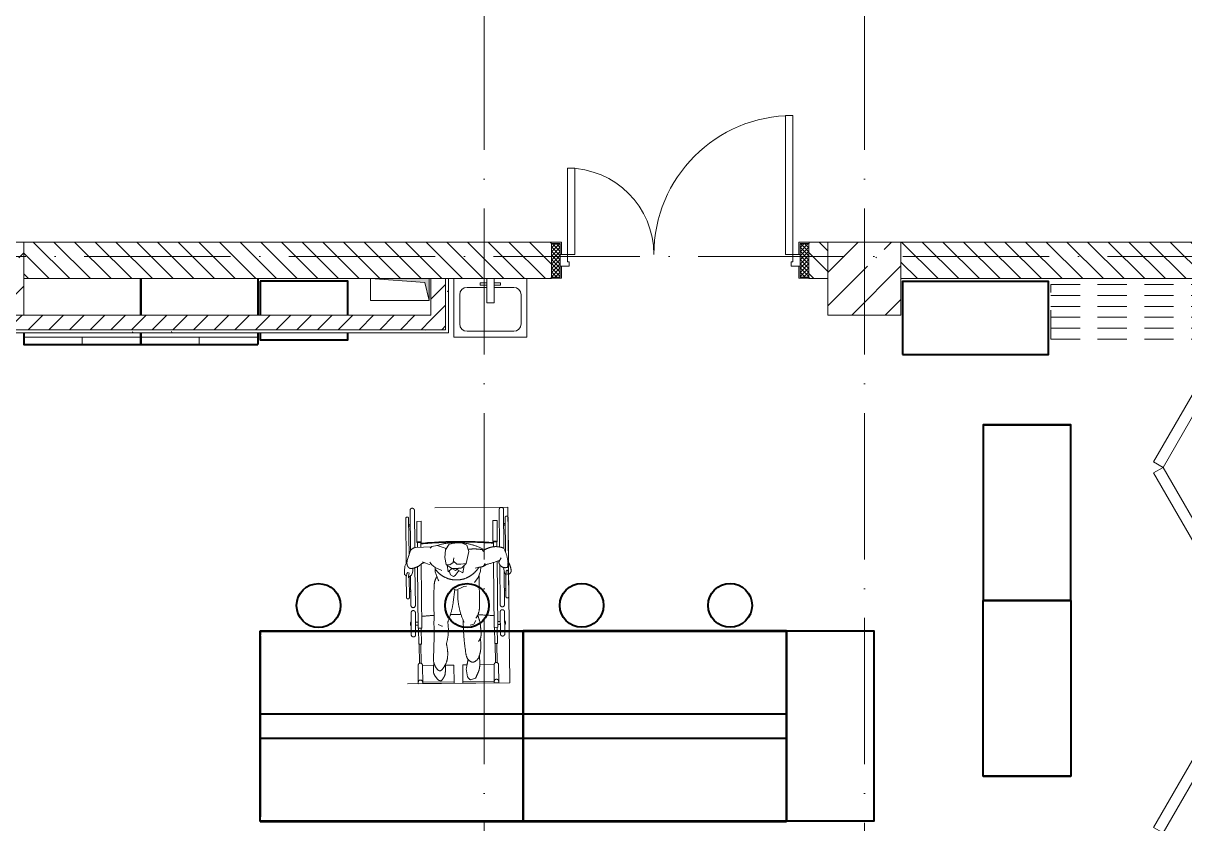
# Model space of a CAD drawing. Header units: millimetres. Extents: x -6467 to 105918, y -7090 to 92481.
# Drawn here: x 20296 to 28242, y 2104 to 7577 of the extents above; entities that cross this region are included whole.
import ezdxf

# ---------------------------------------------------------------- set-up
doc = ezdxf.new("R2010")
doc.units = ezdxf.units.MM
for name, pattern in [('200_ШТРИХ__ш1_п0_6_', [320, 200, -120]), ('50_200_ШТРИХ_1Т_ш5_п1_п1_', [1400, 1000, -200, 0, -200]), ('IMPORT-ACAD_ISO03W100', [6000, 2400, -3600])]:
    doc.linetypes.add(name, pattern=pattern)
for name, color, linetype, lineweight in [('A-DOOR', 7, 'Continuous', 9), ('A-DOOR-2', 7, 'Continuous', 5), ('A-DOOR-3', 7, '200_ШТРИХ__ш1_п0_6_', 5), ('A-DOOR-FRAM', 7, 'Continuous', 9), ('A-DOOR-FRAM-2', 7, 'Continuous', 5), ('A-WALL', 7, 'Continuous', 5), ('A-WALL-FNSH-1', 7, 'Continuous', 5), ('I-WALL', 7, 'Continuous', 5), ('S-COLS', 7, 'Continuous', 9), ('S-COLS-1', 7, 'Continuous', 5)]:
    doc.layers.add(name, color=color, linetype=linetype, lineweight=lineweight)
for name, color, linetype, lineweight, true_color in [('A-GENM-1', 7, 'Continuous', 9, 0xaaaaaa), ('I-WALL-1', 7, 'Continuous', 5, 0x787878), ('M-EQPM-1', 7, 'Continuous', 9, 0xaaaaaa), ('M-EQPM-2', 7, 'Continuous', 9, 0xe2e2e2), ('P-SANR-FIXT-1', 7, 'Continuous', 9, 0xaaaaaa), ('мебель 2 этаж-1', 7, 'Continuous', 40, 0xaaaaaa), ('Оси-3', 7, '50_200_ШТРИХ_1Т_ш5_п1_п1_', 9, 0xaaaaaa), ('ТХ_функционал-12', 7, 'IMPORT-ACAD_ISO03W100', 20, 0xaaaaaa), ('ТХ_функционал-2', 7, 'Continuous', 40, 0xaaaaaa), ('ТХ_функционал-4', 7, 'Continuous', 20, 0xaaaaaa)]:
    doc.layers.add(name, color=color, linetype=linetype, lineweight=lineweight, true_color=true_color)
pattern_1 = [(0, (0, 0), (406.4, 101.6), [6.706, -298.094, 6.706, -298.094, -1625.6]), (0, (0, 0), (406.4, 101.6), [-609.6, 6.706, -602.894, 6.706, -298.094, -711.2]), (0, (0, 0), (406.4, 101.6), [-1524, 6.706, -196.494, 6.706, -501.294]), (120, (152.4, 50.8), (-291.1882, 301.15272), [6.706, -298.094, 6.706, -298.094, -1625.6]), (120, (152.4, 50.8), (-291.1882, 301.15272), [-609.6, 6.706, -602.894, 6.706, -298.094, -711.2]), (120, (152.4, 50.8), (-291.1882, 301.15272), [-1524, 6.706, -196.494, 6.706, -501.294]), (240, (203.2, 254), (-115.2118, -402.75272), [6.706, -298.094, 6.706, -298.094, -1625.6]), (240, (203.2, 254), (-115.2118, -402.75272), [-609.6, 6.706, -602.894, 6.706, -298.094, -711.2]), (240, (203.2, 254), (-115.2118, -402.75272), [-1524, 6.706, -196.494, 6.706, -501.294])]
pattern_2 = [(45, (0, 0), (-70.71068, 70.71068), [])]

# ---------------------------------------------------------------- blocks, each defined once
blk = doc.blocks.new('BSC_Колонна _Прямоугольная - 500х500-V85-АИ_План этажа Радиаторы_2')
at = {"layer": 'S-COLS-1'}
h = blk.add_hatch(dxfattribs=at)
h.set_pattern_fill('FP_113', color=256, style=0, pattern_type=2)
h.set_pattern_definition([(45, (-20050, -5831.04), (-228.0985, 228.0985), []), (45, (-19821.9, -5831.04), (-228.0985, 228.0985), [403.225, -80.645, 6.706, -73.939])])
h.paths.add_polyline_path([(-250, -250), (250, -250), (250, 250), (-250, 250)])
for p, q in [((250, 250), (-250, 250)), ((-250, 250), (-250, -250)), ((250, -250), (250, 250)), ((-250, -250), (250, -250))]:
    blk.add_line(p, q, dxfattribs=at)
blk = doc.blocks.new('SND_2D_Раковина1 - 400х300-V23-АИ_План этажа Радиаторы_2')
at = {"layer": 'P-SANR-FIXT-1'}
for p, q in [((-250, -220), (-250, 180)), ((-25, 180), (-25, 15)), ((25, 15), (25, 180)), ((250, 180), (250, -220)), ((-160, 120), (-25, 120)), ((-70, 150), (-25, 150)), ((-70, 135), (-70, 150)), ((-25, 135), (-70, 135)), ((70, 150), (25, 150)), ((25, 135), (70, 135)), ((25, 120), (160, 120)), ((70, 135), (70, 150)), ((-210, -130), (-210, 70)), ((-25, 15), (25, 15)), ((210, 70), (210, -130)), ((250, -220), (-250, -220)), ((160, -180), (-160, -180))]:
    blk.add_line(p, q, dxfattribs=at)
for centre, start, end in [((-160, 70), 90, 180), ((160, 70), 0, 90), ((-160, -130), 180, 270), ((160, -130), 270, 0)]:
    blk.add_arc(centre, 50, start, end, dxfattribs=at)
blk = doc.blocks.new('BSC_Колонна _Прямоугольная - 500х500-V253-АИ_План этажа Радиаторы_2')
at = {"layer": 'S-COLS-1'}
h = blk.add_hatch(dxfattribs=at)
h.set_pattern_fill('FP_149', color=256, style=0, pattern_type=2)
h.set_pattern_definition([(45, (-26050, -5831.04), (-228.0985, 228.0985), []), (45, (-25821.9, -5831.04), (-228.0985, 228.0985), [403.225, -80.645, 6.706, -73.939])])
h.paths.add_polyline_path([(-250, -250), (250, -250), (250, 250), (-250, 250)])
for p, q in [((250, 250), (-250, 250)), ((-250, 250), (-250, -250)), ((250, -250), (250, 250)), ((-250, -250), (250, -250))]:
    blk.add_line(p, q, dxfattribs=at)
blk = doc.blocks.new('Канал вертикальный прямоугольный - Шахта - значок проема-24087368-АИ_План этажа Радиаторы_2')
at = {"layer": 'M-EQPM-2'}
blk.add_hatch(color=256, dxfattribs=at).paths.add_polyline_path([(75, 200), (-75, 200), (-75, -200), (-47.5, 172.5)])
at = {"layer": 'M-EQPM-1'}
for p, q in [((-75, -200), (-75, 200)), ((-75, 200), (75, 200)), ((-47.5, 172.5), (-75, -200)), ((-47.5, 172.5), (75, 200)), ((75, 200), (75, -200)), ((75, -200), (-75, -200))]:
    blk.add_line(p, q, dxfattribs=at)
blk = doc.blocks.new('DOR__перегородка__Прямоугольная - Вн_ДПГ_7150х3600h-V343-АИ_План этажа Радиаторы_2')
at = {"layer": 'A-DOOR-3'}
for p, q in [((6775.2, 1474.2), (7150, 1474.2)), ((6775.2, 1474.2), (6775.2, 287.5)), ((6850.2, 1474.2), (6850.2, 244.2)), ((6925.2, 1474.2), (6925.2, 200.9)), ((7000.2, 1474.2), (7000.2, 157.6)), ((7075.2, 1474.2), (7075.2, 114.3)), ((7150, 1474.2), (7150, 0)), ((6775.2, 200.9), (6775.2, 75)), ((6850.2, 157.6), (6850.2, 75)), ((6925.2, 114.3), (6925.2, 75)), ((0, 75), (0, 0)), ((0, 75), (1994.5, 75)), ((0, 0), (6620, 0)), ((2144.5, 75), (2156.7, 75)), ((2306.7, 75), (4493.8, 75)), ((4643.8, 75), (4655, 75)), ((4805, 75), (6993.2, 75)), ((7143.2, 75), (7150, 75))]:
    blk.add_line(p, q, dxfattribs=at)
at = {"layer": 'A-DOOR-FRAM'}
for p, q in [((-348.4, 71.7), (863.9, 771.8)), ((863.9, 771.8), (901.5, 706.9)), ((900.4, 706.9), (937.9, 771.8)), ((937.9, 771.8), (2150.3, 71.7)), ((2150.9, 71.7), (3363.3, 771.8)), ((3363.3, 771.8), (3400.8, 706.9)), ((3399.7, 706.9), (3437.3, 771.8)), ((3437.3, 771.8), (4649.6, 71.7)), ((4649.2, 71.7), (5861.6, 771.8)), ((5861.6, 771.8), (5899.1, 706.9)), ((5899.1, 706.9), (5936.6, 771.8)), ((5936.6, 771.8), (7148.9, 71.7)), ((901.5, 706.9), (-310.9, 6.7)), ((2112.7, 6.7), (900.4, 706.9)), ((3400.8, 706.9), (2188.4, 6.7)), ((4612.1, 6.7), (3399.7, 706.9)), ((5899.1, 706.9), (4686.7, 6.7)), ((7111.4, 6.7), (5899.1, 706.9)), ((-310.9, 6.7), (-348.4, 71.7)), ((2150.3, 71.7), (2112.7, 6.7)), ((2188.4, 6.7), (2150.9, 71.7)), ((4649.6, 71.7), (4612.1, 6.7)), ((4686.7, 6.7), (4649.2, 71.7)), ((7148.9, 71.7), (7111.4, 6.7))]:
    blk.add_line(p, q, dxfattribs=at)
blk = doc.blocks.new('110_Дверь_СКБ_2Ст_Наружная1 - СОШ_Д-07_1760_1440_х2400мм_Все учебные помещения_ читальные залы_EIW30-25550325-АИ_План этажа Радиаторы_2')
at = {"layer": 'A-DOOR-2'}
h = blk.add_hatch(dxfattribs=at)
h.set_pattern_fill('FP_120', color=256, style=0, pattern_type=2)
h.set_pattern_definition([(135, (1456.41, 189.685), (-14.14214, -14.14214), []), (225, (1456.41, 189.685), (14.14214, -14.14214), [])])
h.paths.add_polyline_path([(899.5, -115), (899.5, 115), (839.5, 115), (839.5, -115)])
at = {"layer": 'A-DOOR-FRAM-2'}
h = blk.add_hatch(dxfattribs=at)
h.set_pattern_fill('FP_121', color=256, style=0, pattern_type=2)
h.set_pattern_definition([(45, (-666.384, 189.685), (-14.1421, 14.1421), []), (135, (-666.384, 189.685), (-14.1421, -14.1421), [])])
h.paths.add_polyline_path([(-800.5, -115), (-800.5, 115), (-860.5, 115), (-860.5, -115)])
at = {"layer": 'A-DOOR'}
for p, q in [((789.5, 990), (739.5, 990)), ((739.5, 990), (739.5, 40)), ((789.5, 40), (789.5, 990)), ((-750.5, 630), (-750.5, 40)), ((-700.5, 630), (-750.5, 630)), ((-700.5, 40), (-700.5, 630)), ((-750.5, 40), (-700.5, 40)), ((739.5, 40), (789.5, 40))]:
    blk.add_line(p, q, dxfattribs=at)
at = {"layer": 'A-DOOR-2'}
for p, q in [((-792.5, 123), (-862.5, 123)), ((-862.5, 123), (-862.5, 115)), ((-862.5, 115), (-800.5, 115)), ((-800.5, 115), (-800.5, 40)), ((-792.5, 40), (-792.5, 123)), ((901.5, 123), (831.5, 123)), ((831.5, 123), (831.5, 40)), ((839.5, 40), (839.5, 115)), ((839.5, 115), (901.5, 115)), ((901.5, 115), (901.5, 123)), ((-800.5, 40), (-792.5, 40)), ((831.5, 40), (839.5, 40)), ((-792.5, -40), (-800.5, -40)), ((-800.5, -40), (-800.5, -115)), ((-792.5, -123), (-792.5, -40)), ((839.5, -40), (831.5, -40)), ((831.5, -40), (831.5, -123)), ((839.5, -115), (839.5, -40)), ((-862.5, -115), (-862.5, -123)), ((-800.5, -115), (-862.5, -115)), ((-862.5, -123), (-792.5, -123)), ((831.5, -123), (901.5, -123)), ((901.5, -115), (839.5, -115)), ((901.5, -123), (901.5, -115))]:
    blk.add_line(p, q, dxfattribs=at)
for centre, radius, start, end in [((789.5, 40), 950, 90, 180), ((-750.5, 40), 590, 0, 90)]:
    blk.add_arc(centre, radius, start, end, dxfattribs=at)
at = {"layer": 'A-DOOR-FRAM'}
for p, q in [((-800.5, 115), (-860.5, 115)), ((-860.5, 115), (-860.5, -115)), ((-800.5, -115), (-800.5, 115)), ((899.5, 115), (839.5, 115)), ((839.5, 115), (839.5, -115)), ((899.5, -115), (899.5, 115)), ((-750.5, 40), (-800.5, 40)), ((-800.5, 40), (-800.5, -40)), ((-750.5, -10), (-750.5, 40)), ((789.5, 40), (789.5, -10)), ((839.5, 40), (789.5, 40)), ((839.5, -40), (839.5, 40)), ((-800.5, -40), (-740.5, -40)), ((-740.5, -10), (-750.5, -10)), ((-740.5, -40), (-740.5, -10)), ((789.5, -10), (779.5, -10)), ((779.5, -10), (779.5, -40)), ((779.5, -40), (839.5, -40)), ((-860.5, -115), (-800.5, -115)), ((839.5, -115), (899.5, -115))]:
    blk.add_line(p, q, dxfattribs=at)
blk = doc.blocks.new('АР_Перемычка1 - АР_Перемычка-25550362-АИ_План этажа Радиаторы_2')
at = {"layer": 'A-GENM-1'}
blk.add_line((-350, -125), (-342, -125), dxfattribs=at)
blk = doc.blocks.new('мебель 2 этаж-28800768-АИ_План этажа Радиаторы_2')
at = {"layer": 'ТХ_функционал-12'}
for p, q in [((25205.6, 5961.1), (25208.3, 5684.8)), ((25238.1, 5707.3), (25235.6, 5961.4)), ((25818.1, 5711.4), (25815.5, 5967.1)), ((25845.5, 5967.4), (25848.2, 5700.9)), ((25176.1, 5905.9), (25179.1, 5599.7)), ((25198.6, 5655.2), (25196.1, 5906.1)), ((25858.4, 5677.4), (25856.1, 5912.5)), ((25876.1, 5912.7), (25879.1, 5606.9)), ((25209.3, 5687.9), (25186.7, 5619)), ((25351.9, 5712.3), (25242.2, 5708.5)), ((25699.9, 5693.2), (25708.6, 5679.7)), ((25242, 5311.5), (25239.4, 5569.1)), ((25490.6, 5564.5), (25453.7, 5592.5)), ((25590.3, 5599.3), (25559.1, 5568.1)), ((25813.3, 5610.2), (25828.4, 5636.3)), ((25821.9, 5317.2), (25819.2, 5591)), ((25180, 5513.5), (25181.4, 5365.9)), ((25199.8, 5529.5), (25199.8, 5533.5)), ((25201.4, 5366.1), (25200, 5506.8)), ((25209.9, 5515.3), (25212, 5311.2)), ((25679.2, 5514.1), (25679.7, 5317.6)), ((25849.7, 5543.7), (25851.9, 5317.5)), ((25861.4, 5372.6), (25859.9, 5523)), ((25879.9, 5524.6), (25881.4, 5372.8)), ((25512.6, 5420.3), (25501, 5334.4)), ((25532.3, 5365.6), (25531.7, 5416)), ((25212.4, 5261.2), (25213.9, 5111.2)), ((25243.9, 5111.5), (25242.4, 5261.5)), ((25823.9, 5117.2), (25822.4, 5267.2)), ((25852.4, 5267.5), (25853.9, 5117.5)), ((25681.2, 4973.4), (25682.5, 4907.8)), ((25447.4, 4906.3), (25447.7, 4875.6)), ((25599.3, 4822.7), (25590.3, 4878.1)), ((25507.1, 4789.1), (25292.1, 4786.9)), ((25567.1, 4789.6), (25782.1, 4791.8)), ((25653.9, 4814.2), (25619.9, 4802.6))]:
    blk.add_line(p, q, dxfattribs=at)
at = {"layer": 'ТХ_функционал-12', "flags": 128}
for points in [[(25187.2, 4775.9), (25887.2, 4782.8), (25875.4, 5982.7), (25175.4, 5975.9)], [(25252.7, 5746.6), (25282.7, 5746.9), (25281.3, 5886.9), (25251.3, 5886.6), (25252.7, 5746.6), (25282.7, 5746.9), (25282.7, 5743.9), (25252.7, 5743.6)], [(25802.7, 5752), (25772.7, 5751.7), (25771.3, 5891.7), (25801.3, 5892), (25802.7, 5752), (25772.7, 5751.7), (25772.7, 5748.7), (25802.7, 5749)], [(25196.6, 5854.1), (25206.6, 5854.2), (25206.5, 5866.2), (25196.5, 5866.1)], [(25856.6, 5860.5), (25846.6, 5860.4), (25846.5, 5872.4), (25856.5, 5872.5)], [(25200.9, 5418.1), (25210.9, 5418.2), (25211, 5406.2), (25201, 5406.1)], [(25860.9, 5424.6), (25850.9, 5424.5), (25851, 5412.5), (25861, 5412.6)], [(25243.3, 5176.5), (25261.3, 5176.7), (25261.1, 5196.7), (25243.1, 5196.5)], [(25823.3, 5182.2), (25805.3, 5182), (25805.1, 5202), (25823.1, 5202.2)]]:
    blk.add_lwpolyline(points, close=True, dxfattribs=at)
for points in [[(25252.7, 5743.6), (25255.7, 5740.6), (25279.7, 5740.9), (25282.7, 5743.9)], [(25280, 5709.8), (25279.7, 5740.9), (25255.7, 5740.6), (25256, 5709)], [(25453.9, 5700.3), (25392.1, 5721.2), (25355.2, 5715.2), (25351.9, 5712.3), (25342.9, 5703.2)], [(25505.9, 5638), (25500.9, 5604.1), (25477.4, 5589.9), (25453.7, 5592.5), (25443.4, 5639.2), (25447.6, 5690.7), (25473.4, 5730.4), (25525.8, 5739.3), (25557.4, 5739.6), (25594.4, 5723.2), (25607.9, 5681.2), (25590.3, 5599.3), (25553.7, 5593.5), (25524.7, 5593.2), (25502.3, 5613.7)], [(25802.7, 5749), (25799.7, 5746), (25775.7, 5745.7), (25772.7, 5748.7)], [(25776, 5712.7), (25775.7, 5745.7), (25799.7, 5746), (25800, 5713.5)], [(25184.2, 5605.9), (25180.5, 5602.6), (25169.3, 5579.7), (25168.6, 5547), (25168.4, 5523.3), (25175.4, 5519), (25182.3, 5510.7), (25184.6, 5530.2), (25190, 5536.5), (25200.8, 5533.2), (25196, 5515.1), (25195.1, 5500.7), (25204.3, 5512.1), (25214.5, 5517.9), (25220.2, 5529.3), (25223.7, 5546.2), (25223.7, 5566.3)], [(25257.3, 5576.7), (25261.5, 5156.7), (25285.5, 5156.9), (25281.2, 5594.3)], [(25290.8, 5610.6), (25335.9, 5591.4), (25348.8, 5596.9)], [(25341.6, 5608.5), (25353.9, 5588.6), (25377.7, 5572), (25422.4, 5550.9)], [(25377.7, 5572), (25378, 5541.1), (25397.6, 5487.5), (25402.3, 5479.5)], [(25460.3, 5587.5), (25467.4, 5541.9), (25490.8, 5564.7)], [(25491.1, 5564.5), (25517.2, 5551), (25535.4, 5565.2)], [(25525.1, 5556.7), (25567.3, 5534.5), (25575, 5584)], [(25690.8, 5572.8), (25688.1, 5547), (25672.8, 5501.9), (25646.5, 5468.3)], [(25720.2, 5597.5), (25708.3, 5580.9), (25651.5, 5565.8)], [(25801, 5613.3), (25805.4, 5162), (25781.4, 5161.8), (25777.1, 5605.5)], [(25862.2, 5541.6), (25864.1, 5519.4), (25861.6, 5520.4), (25850.8, 5537.6), (25844.5, 5571.5)], [(25473.5, 5547.9), (25483.4, 5519.7), (25501.9, 5508.6), (25515, 5517.1), (25535.7, 5542.6), (25539.6, 5549.1)], [(25592.1, 5442.8), (25573.5, 5441.9), (25521.1, 5416.1), (25494.3, 5429.3)], [(25398.5, 5180.4), (25413.2, 5175.4), (25422.9, 5170.2), (25427.7, 5170.2)], [(25617.2, 5177.4), (25641.3, 5182.8), (25655.7, 5208.9)], [(25264.5, 5156.7), (25265.6, 5046.7), (25283.6, 5046.9), (25282.5, 5156.9)], [(25802.4, 5162), (25803.5, 5052), (25785.5, 5051.8), (25784.4, 5161.8)], [(25281.8, 4915.6), (25280.6, 5046.8), (25268.6, 5046.7), (25269.8, 4915.5)], [(25789.8, 4920.6), (25788.5, 5051.8), (25800.5, 5051.9), (25801.8, 4920.7)], [(25261, 4901.6), (25262.2, 4776.6), (25292.2, 4776.9), (25291, 4901.9), (25367.2, 4902.7)], [(25447.4, 4903.5), (25506, 4904), (25507.2, 4779.1), (25292.2, 4776.9)], [(25595.2, 4904.9), (25566, 4904.6), (25567.2, 4779.6), (25782.2, 4781.8)], [(25811, 4907), (25812.2, 4782.1), (25782.2, 4781.8), (25781, 4906.8), (25682.5, 4905.8)]]:
    blk.add_lwpolyline(points, dxfattribs=at)
at = {"layer": 'ТХ_функционал-12'}
for centre, radius, start, end in [((25220.6, 5961.3), 15, 0.56305, 180.56305), ((25830.5, 5967.3), 15, 0.56305, 180.56305), ((25186.1, 5906), 10, 0.56305, 180.56305), ((25866.1, 5912.6), 10, 0.56305, 180.56305), ((25557.9, 2669.3), 3080.2, 85.94493, 95.18118), ((25558, 2664.3), 3080.2, 85.94493, 95.18118), ((25519, 5323.9), 417.5, 61.88467, 108.03045), ((25256.7, 5648.7), 61.5, 103.6519, 140.41976), ((25645, 5372.5), 325.3, 80.29253, 96.47195), ((25792.4, 5566.4), 147.2, 68.22773, 121.39332), ((25560.1, 5561.6), 319.9, 12.07265, 26.25758), ((25236.5, 5602.6), 52.4, 161.84519, 206.49356), ((25215.1, 5592), 28.5, 206.49356, 258.91943), ((25206.2, 5673.3), 109.3, 271.79756, 308.17966), ((25312.2, 5554), 50.8, 97.8508, 139.10449), ((25522.7, 5663.1), 177.5, 215.30566, 329.16304), ((25508.6, 5875.4), 311.4, 266.70193, 279.33873), ((25672.8, 5656.7), 84.7, 271.59556, 310.15688), ((25558.3, 6314.6), 742.1, 283.17286, 290.54976), ((25856.3, 5612.9), 43.1, 183.53084, 292.17186), ((25748, 5601.8), 127.8, 346.98527, 12.07265), ((25742.9, 5531.3), 155.8, 6.71132, 31.79229), ((25481.3, 5447.8), 110.2, 146.19276, 181.19828), ((25873, 5541.8), 10.8, 141.91108, 180.90266), ((25897.5, 5522.5), 42, 135.70995, 141.91108), ((25869.8, 5549.6), 3.2, 356.25802, 135.70995), ((25876.5, 5549.2), 3.54, 176.25802, 310.16387), ((25870.4, 5550.1), 27.2, 279.09662, 358.76759), ((26990.3, 5338.3), 1130.8, 169.39201, 170.58988), ((26752, 5344.4), 1384.6, 175.81177, 183.7666), ((25191.4, 5366), 10, 180.56305, 0.56305), ((24976.5, 5405.1), 529.3, 337.03466, 352.32282), ((25983.1, 5391.3), 451.6, 183.25853, 205.5412), ((25871.4, 5372.7), 10, 180.56305, 0.56305), ((25227, 5311.3), 15, 180.56305, 0.56305), ((25227.4, 5261.3), 15, 0.56305, 180.56305), ((27621.9, 5189.7), 2252.4, 178.38009, 180.95687), ((25562.8, 2169.3), 3080.2, 90.15761, 91.50358), ((25548.6, 5301), 132.2, 324.29652, 7.19576), ((25562.8, 2169.3), 3080.2, 85.94493, 88.01582), ((25836.9, 5317.3), 15, 180.56305, 0.56305), ((25837.4, 5267.3), 15, 0.56305, 180.56305), ((25233.2, 5186.4), 25, 143.69315, 217.43295), ((25562.8, 2169.3), 3080.2, 93.58721, 95.18118), ((25115.5, 5145.4), 352.3, 344.03767, 8.68011), ((27034.5, 5212.3), 1464.8, 180.11321, 188.27825), ((25488.6, 5154.5), 199.5, 1.46297, 26.4533), ((25833.2, 5192.3), 25, 323.69315, 37.43295), ((25228.9, 5111.3), 15, 180.56305, 0.56305), ((22792.5, 5109.1), 2577.6, 356.54015, 0.95687), ((25597.3, 5127.8), 98.4, 321.10015, 340.26556), ((25498, 5121.6), 193.9, 351.97559, 11.293), ((25838.9, 5117.3), 15, 180.56305, 0.56305), ((25214, 4981.1), 249.5, 355.17848, 15.68311), ((25268.6, 5039.9), 421.3, 354.79262, 5.52584), ((25473.7, 4947), 108.5, 176.54015, 225.48179), ((25316.4, 4972.5), 146.7, 315.64431, 355.17848), ((25752.1, 5012.6), 167.4, 183.8236, 201.88266), ((26571.2, 4715), 994.3, 166.85445, 170.55751), ((25656.5, 4990.7), 72.2, 214.12876, 240.20186), ((25634.9, 4950.4), 26.6, 237.51543, 303.61068), ((25603.6, 4999.4), 84.7, 302.87217, 325.04941), ((25435.1, 5049.5), 257.6, 337.5008, 349.29167), ((25276, 4901.8), 15, 0.56305, 180.56305), ((25407.6, 4858.2), 41.3, 176.38319, 212.75637), ((26404.9, 4860.3), 1038.5, 176.5971, 179.97054), ((25409.4, 4881.5), 16.7, 225.48179, 315.64431), ((25202.3, 4873.2), 245.4, 351.99729, 0.56305), ((25005.3, 5133.3), 722.8, 333.80367, 337.33864), ((25551.5, 4905.3), 131, 337.33864, 1.13558), ((25796, 4906.9), 15, 0.56305, 180.56305), ((25277.1, 4786.8), 15, 0.56305, 180.56305), ((25544.9, 4939.6), 201, 211.09833, 223.16048), ((25416.2, 4827.9), 31.3, 235.21812, 275.99071), ((25323.3, 4884.5), 130.3, 317.61326, 339.54155), ((25640.4, 4844.2), 46.4, 207.71132, 243.86771), ((25797.1, 4791.9), 15, 0.56305, 180.56305)]:
    blk.add_arc(centre, radius, start, end, dxfattribs=at)
at = {"layer": 'ТХ_функционал-2'}
for p, q in [((23363.5, 7546.3), (23363.5, 7296.3)), ((23363.5, 7296.3), (23363.5, 7546.3)), ((24164.2, 7546.3), (24164.2, 7296.3)), ((24179.4, 7528.5), (24179.4, 7296.3)), ((24164.2, 7176.3), (24164.2, 7096.3)), ((24180.4, 5103.3), (24180.4, 5108.2)), ((24180.4, 5103.3), (24180.4, 3866.8)), ((24212.1, 5135.1), (24207.1, 5135.1)), ((27780.4, 5137), (25980.5, 5137)), ((25980.5, 3867.8), (25980.5, 5104.3)), ((27780.5, 3868.8), (27780.5, 5105.3))]:
    blk.add_line(p, q, dxfattribs=at)
at = {"layer": 'ТХ_функционал-2', "flags": 128}
for points in [[(24779.4, 7296.3), (24779.4, 7528.5), (24179.4, 7528.5)], [(22563.5, 7176.3), (22563.5, 7096.3), (23363.5, 7096.3), (23363.5, 7176.3)], [(23363.5, 7176.3), (23363.5, 7096.3), (24163.5, 7096.3)], [(24179.4, 7176.3), (24179.4, 7128.5), (24779.4, 7128.5), (24779.4, 7176.3)], [(29126.8, 6545.3), (29726.8, 6545.3), (29126.8, 6545.3), (29126.8, 5345.3), (29726.8, 5345.3), (29726.8, 4145.3), (29126.8, 4145.3), (29726.8, 4145.3)], [(29126.8, 4145.3), (29126.8, 5345.3), (29726.8, 5345.3), (29126.8, 5345.3), (29726.8, 5345.3), (29726.8, 6545.3)], [(25980.4, 5136), (24180.4, 5136), (24180.4, 5110.3)], [(24180.4, 3835.1), (24180.4, 5135.1), (25980.4, 5135.1), (25980.4, 3836), (24180.4, 3836)], [(25980.5, 3836), (25980.5, 5136), (27780.4, 5136), (27780.4, 3836.9), (25980.5, 3836.9)], [(27780.5, 5136.9), (28378.5, 5136.9), (28378.5, 3837), (27781.4, 3837), (27781.4, 5136.9)], [(24180.5, 4567.4), (24180.5, 4404.1), (25980.4, 4404.1), (25980.4, 4567.7), (24180.5, 4567.7)], [(25980.6, 4568.3), (25980.6, 4405), (27780.4, 4405), (27780.4, 4568.6), (25980.6, 4568.6)], [(24180.4, 3835.1), (25980.4, 3835.1), (27780.4, 3835.1)]]:
    blk.add_lwpolyline(points, dxfattribs=at)
blk.add_lwpolyline([(28573.8, 7027.3), (29573.8, 7027.3), (29573.8, 7527.3), (28573.8, 7527.3)], close=True, dxfattribs=at)
at = {"layer": 'ТХ_функционал-2'}
for centre in [(24579.6, 5311.1), (25595.4, 5311.1), (26379.6, 5312.1), (27395.4, 5312.1)]:
    blk.add_circle(centre, 150, dxfattribs=at)
at = {"layer": 'ТХ_функционал-4'}
for p, q in [((22963.5, 7146.3), (22963.5, 7097.3)), ((23763.5, 7146.3), (23763.5, 7097.3))]:
    blk.add_line(p, q, dxfattribs=at)
at = {"layer": 'ТХ_функционал-4', "flags": 128}
blk.add_lwpolyline([(22563.5, 7146.3), (23363.5, 7146.3), (24163.5, 7146.3)], dxfattribs=at)

msp = doc.modelspace()

# ---------------------------------------------------------------- hatches: boundary and pattern name
at = {"layer": 'I-WALL'}
h = msp.add_hatch(dxfattribs=at)
h.set_pattern_fill('FP_2', color=256, style=0, pattern_type=2)
h.set_pattern_definition([(135, (0, 0), (-70.71068, -70.71068), [])])
h.paths.add_polyline_path([(34400, 5831), (34800, 5831), (34800, 6081), (33590.1, 6079), (33590.1, 5831), (34387.4, 5831)])
h.paths.add_polyline_path([(31120, 5831), (31826.1, 5833), (31826.1, 6081), (30943, 6081), (30943, 5831), (31100, 5831)])
h.paths.add_polyline_path([(29300, 5831), (29340, 5831), (29340, 6081), (29300, 6081), (29300, 5916)])
h.paths.add_polyline_path([(28800, 5831), (28800, 6081), (26300, 6081), (26300, 5831)])
h.paths.add_polyline_path([(30100, 5831), (30243, 5831), (30243, 6081), (30040, 6081), (30040, 5831)])
h.paths.add_polyline_path([(25672, 5831), (25800, 5833), (25800, 6081), (25672, 6079), (25670, 5831)])
h.paths.add_polyline_path([(23071.9, 5831), (23908, 5833), (23908, 6081), (20300, 6081), (20300, 5831), (23044.4, 5831)])
h = msp.add_hatch(dxfattribs=at)
h.set_pattern_fill('FP_4', color=256, style=0, pattern_type=2)
h.set_pattern_definition(pattern_2)
h.paths.add_polyline_path([(23185.2, 5481), (23185.2, 5831), (23085.2, 5831), (23085.2, 5481)])
h = msp.add_hatch(dxfattribs=at)
h.set_pattern_fill('FP_4', color=256, style=0, pattern_type=2)
h.set_pattern_definition(pattern_2)
h.paths.add_polyline_path([(23085.2, 5481), (23085.2, 5581), (20100, 5581), (20100, 5481), (22760.4, 5481)])
at = {"layer": 'I-WALL-1'}
h = msp.add_hatch(dxfattribs=at)
h.set_pattern_fill('FP_3', color=256, style=0, pattern_type=2)
h.set_pattern_definition(pattern_1)
h.paths.add_polyline_path([(23205.2, 5461), (23205.2, 5831), (23185.2, 5831), (23185.2, 5461)])
h = msp.add_hatch(dxfattribs=at)
h.set_pattern_fill('FP_3', color=256, style=0, pattern_type=2)
h.set_pattern_definition(pattern_1)
h.paths.add_polyline_path([(23185.2, 5461), (23185.2, 5481), (20120, 5481), (20120, 5461), (23085.2, 5461)])

# ---------------------------------------------------------------- linework, layer by layer
at = {"layer": 'A-WALL'}
for p, q in [((23910, 6081), (20300, 6081)), ((25800, 6081), (25670, 6081)), ((28800, 6081), (26300, 6081)), ((20300, 5831), (22671.9, 5831)), ((23071.9, 5831), (23910, 5831)), ((23185.2, 5831), (23185.2, 5481)), ((25670, 5831), (25800, 5831)), ((26300, 5831), (28800, 5831)), ((23185.2, 5481), (20100, 5481))]:
    msp.add_line(p, q, dxfattribs=at)
at = {"layer": 'A-WALL-FNSH-1'}
for p, q in [((23085.2, 5831), (23085.2, 5581)), ((23205.2, 5461), (23205.2, 5831)), ((23085.2, 5581), (20300, 5581)), ((20120, 5461), (23205.2, 5461))]:
    msp.add_line(p, q, dxfattribs=at)
at = {"layer": 'Оси-3'}
for p, q in [((23450, -5889.7), (23450, 49636.1)), ((26050, -5889.7), (26050, 11717)), ((90318.8, 5981), (-5267.3, 5981))]:
    msp.add_line(p, q, dxfattribs=at)

# ---------------------------------------------------------------- block references
at = {"layer": 'A-DOOR-2'}
msp.add_blockref('110_Дверь_СКБ_2Ст_Наружная1 - СОШ_Д-07_1760_1440_х2400мм_Все учебные помещения_ читальные залы_EIW30-25550325-АИ_План этажа Радиаторы_2', (24770.5, 5956), dxfattribs=at)
at = {"layer": 'A-DOOR-2', "rotation": 90.00000000000026}
msp.add_blockref('DOR__перегородка__Прямоугольная - Вн_ДПГ_7150х3600h-V343-АИ_План этажа Радиаторы_2', (28800, -1359), dxfattribs=at)
at = {"layer": 'A-GENM-1'}
msp.add_blockref('АР_Перемычка1 - АР_Перемычка-25550362-АИ_План этажа Радиаторы_2', (23910, 5956), dxfattribs=at)
at = {"layer": 'M-EQPM-1', "rotation": 269.9999999999985}
msp.add_blockref('Канал вертикальный прямоугольный - Шахта - значок проема-24087368-АИ_План этажа Радиаторы_2', (22871.9, 5756), dxfattribs=at)
at = {"layer": 'P-SANR-FIXT-1'}
msp.add_blockref('SND_2D_Раковина1 - 400х300-V23-АИ_План этажа Радиаторы_2', (23491.9, 5651), dxfattribs=at)
at = {"layer": 'S-COLS'}
for name, p in [('BSC_Колонна _Прямоугольная - 500х500-V85-АИ_План этажа Радиаторы_2', (20050, 5831)), ('BSC_Колонна _Прямоугольная - 500х500-V253-АИ_План этажа Радиаторы_2', (26050, 5831))]:
    msp.add_blockref(name, p, dxfattribs=at)
at = {"layer": 'мебель 2 этаж-1'}
msp.add_blockref('мебель 2 этаж-28800768-АИ_План этажа Радиаторы_2', (-2263.5, -1715.2), dxfattribs=at)

doc.saveas('drawing.dxf')
